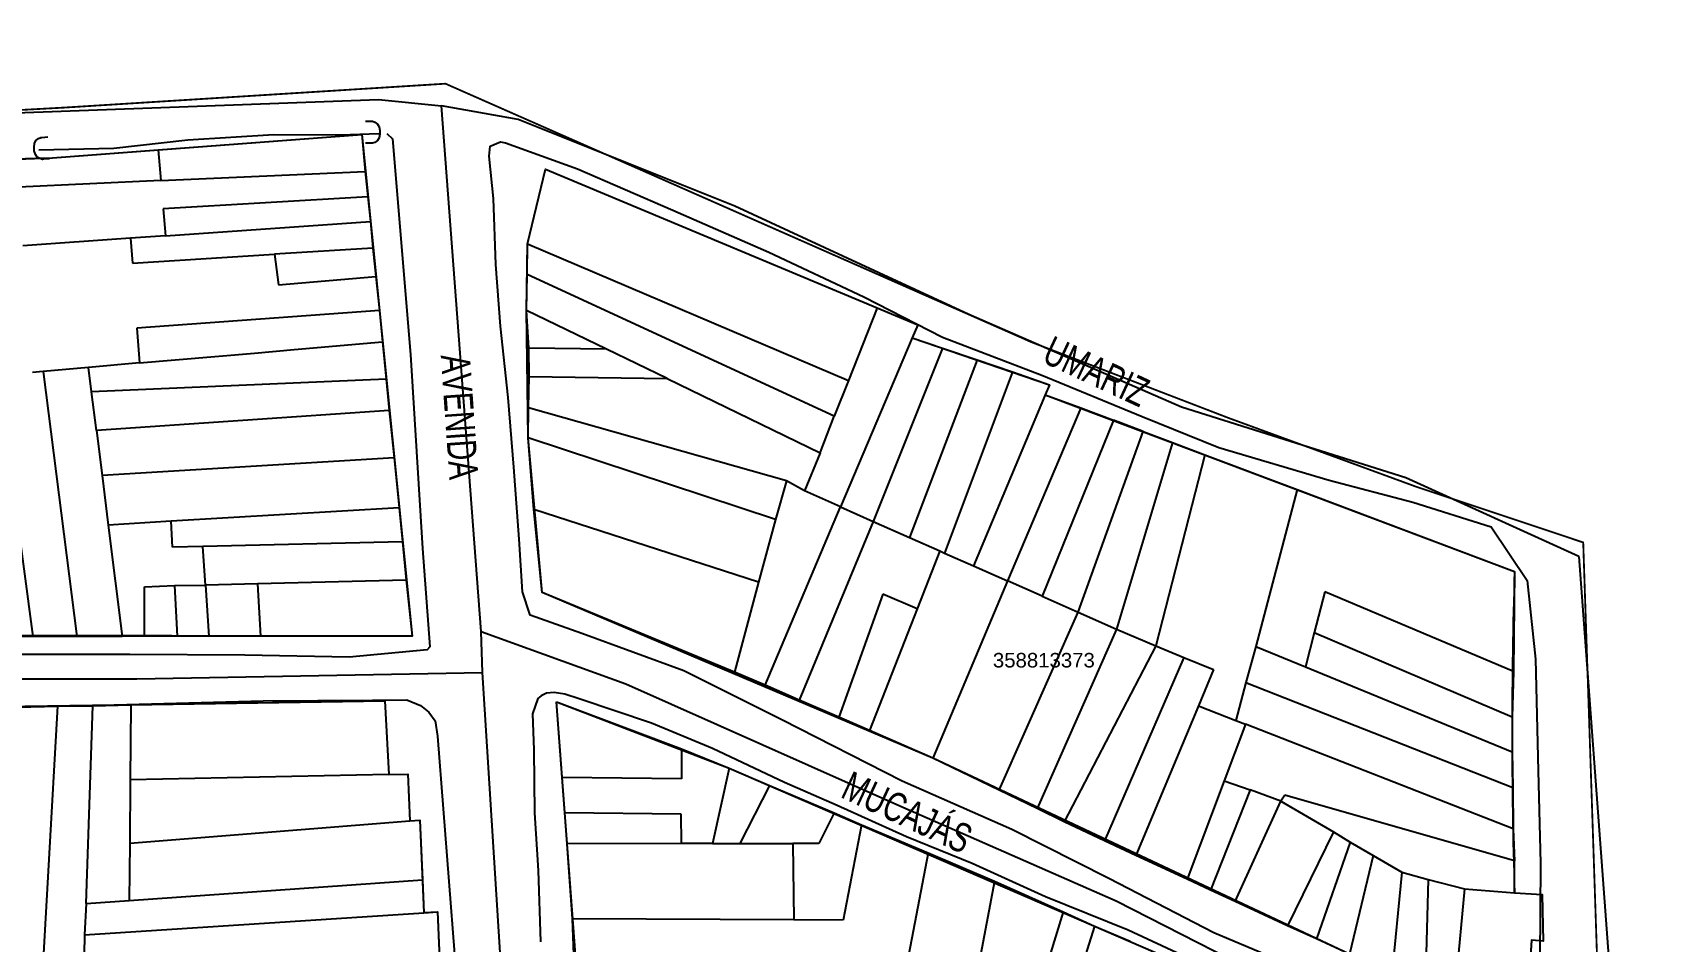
# Model space of a CAD drawing. Extents: x 201512 to 203323, y 4836571 to 4838029.
# Drawn here: x 202609.8 to 202834.1, y 4837770.6 to 4837895.2 of the extents above; entities that cross this region are included whole.
import ezdxf

# ---------------------------------------------------------------- set-up
doc = ezdxf.new("R2010")
doc.units = 0
doc.header["$LTSCALE"] = 1.5
doc.header["$MEASUREMENT"] = 0
for name, color, linetype in [('CD-MALHA-LOTES', 40, 'CONTINUOUS'), ('CD_TXT_QUADRA', 7, 'CONTINUOUS'), ('HD-VALAS-DRENOS', 170, 'CONTINUOUS'), ('LM-LIM-SETOR-FISCAL', 7, 'CONTINUOUS'), ('RU-QUADRAS', 6, 'CONTINUOUS'), ('SV-EIXO-RUA-N-PAV', 6, 'CONTINUOUS'), ('SV-EIXO-RUA-PAV', 20, 'CONTINUOUS'), ('SV-PONTE-BUEIRO', 249, 'CONTINUOUS'), ('SV-RUA-NAO-PAV-S-GUIA-C-GUIA', 7, 'CONTINUOUS'), ('SV-RUA-PAVIM-S-GUIA-C-GUIA', 7, 'CONTINUOUS'), ('SV-TXT-RUA-N-PAV-S-GUIA-C-GUIA', 7, 'CONTINUOUS'), ('SV-TXT-RUA-PAV-S-GUIA-C-GUIA', 7, 'CONTINUOUS')]:
    doc.layers.add(name, color=color, linetype=linetype)
doc.styles.add('ARIAL', font='arial.ttf')
doc.styles.add('MONOTXT', font='arial.ttf', dxfattribs={"height": 0.2})
doc.linetypes.add('Limite', pattern='A,20,-3,[130,ltypeshp.shx,S=6.35,R=0,X=0,Y=0],-3,20', length=46)

# ---------------------------------------------------------------- blocks, each defined once
blk = doc.blocks.new('COD119', base_point=(202265.52, 4838125.96))
at = {"layer": 'SV-PONTE-BUEIRO'}
blk.add_lwpolyline([(202264.01, 4838123.96), (202264.01, 4838124.793333), (202264.01, 4838124.918333), (202264.135833, 4838125.251667), (202264.3875, 4838125.626667), (202264.765, 4838125.835), (202265.268333, 4838125.96), (202265.771667, 4838125.96), (202266.275, 4838125.835), (202266.6525, 4838125.626667), (202266.904167, 4838125.251667), (202267.03, 4838124.918333), (202267.03, 4838124.793333), (202267.03, 4838123.96)], dxfattribs=at)

msp = doc.modelspace()

# ---------------------------------------------------------------- linework, layer by layer
at = {"layer": 'CD-MALHA-LOTES', "linetype": 'Continuous'}
for p, q in [((202626.97, 4837879.13), (202654.89, 4837881.21)), ((202654.89, 4837881.21), (202655.37, 4837876.16)), ((202612.46, 4837878.05), (202626.97, 4837879.13)), ((202626.97, 4837879.13), (202627.33, 4837874.91)), ((202607.56, 4837877.85), (202612.46, 4837878.05)), ((202677.64, 4837866.22), (202680.13, 4837876.46)), ((202680.13, 4837876.46), (202725.61, 4837857.45)), ((202627.33, 4837874.91), (202607.85, 4837874)), ((202627.33, 4837874.91), (202655.37, 4837876.16)), ((202655.37, 4837876.16), (202655.72, 4837872.69)), ((202655.72, 4837872.69), (202627.66, 4837871.01)), ((202655.72, 4837872.69), (202656.08, 4837869.31)), ((202627.66, 4837871.01), (202627.97, 4837867.34)), ((202627.97, 4837867.34), (202623.19, 4837867)), ((202627.97, 4837867.34), (202656.08, 4837869.31)), ((202656.08, 4837869.31), (202656.44, 4837865.65)), ((202623.19, 4837867), (202608.42, 4837865.96)), ((202623.19, 4837867), (202623.43, 4837863.57)), ((202656.44, 4837865.65), (202642.93, 4837864.8)), ((202656.44, 4837865.65), (202656.85, 4837861.74)), ((202677.6, 4837862.01), (202677.64, 4837866.22)), ((202677.64, 4837866.22), (202721.67, 4837847.47)), ((202623.43, 4837863.57), (202642.93, 4837864.8)), ((202642.93, 4837864.8), (202643.46, 4837860.59)), ((202643.46, 4837860.59), (202656.85, 4837861.74)), ((202656.85, 4837861.74), (202657.32, 4837857.1)), ((202677.51, 4837857.07), (202677.6, 4837862.01)), ((202719.72, 4837842.58), (202677.6, 4837862.01)), ((202657.32, 4837857.1), (202624.05, 4837854.67)), ((202657.32, 4837857.1), (202657.74, 4837852.78)), ((202688.47, 4837851.77), (202677.51, 4837857.07)), ((202677.83, 4837851.94), (202677.51, 4837857.07)), ((202725.61, 4837857.45), (202721.67, 4837847.47)), ((202725.61, 4837857.45), (202731.17, 4837855.11)), ((202624.05, 4837854.67), (202624.39, 4837849.89)), ((202731.17, 4837855.11), (202730.42, 4837853.34)), ((202640.18, 4837851.25), (202645.62, 4837851.72)), ((202645.62, 4837851.72), (202657.74, 4837852.78)), ((202657.74, 4837852.78), (202658.24, 4837847.66)), ((202677.88, 4837848.03), (202677.83, 4837851.94)), ((202688.47, 4837851.77), (202677.83, 4837851.94)), ((202696.79, 4837847.74), (202688.47, 4837851.77)), ((202730.42, 4837853.34), (202720.58, 4837830.15)), ((202734.59, 4837851.92), (202725.08, 4837828.15)), ((202730.42, 4837853.34), (202734.59, 4837851.92)), ((202734.59, 4837851.92), (202739.35, 4837850.3)), ((202624.39, 4837849.89), (202617.43, 4837849.25)), ((202624.39, 4837849.89), (202640.18, 4837851.25)), ((202739.35, 4837850.3), (202730.04, 4837825.95)), ((202739.35, 4837850.3), (202744.18, 4837848.67)), ((202609.84, 4837812.36), (202605, 4837848.12)), ((202611.19, 4837848.71), (202609.74, 4837848.57)), ((202617.43, 4837849.25), (202611.19, 4837848.71)), ((202611.19, 4837848.71), (202615.8, 4837812.39)), ((202617.84, 4837845.95), (202617.43, 4837849.25)), ((202658.24, 4837847.66), (202617.84, 4837845.95)), ((202658.24, 4837847.66), (202658.68, 4837843.38)), ((202677.78, 4837843.74), (202677.88, 4837848.03)), ((202677.88, 4837848.03), (202696.79, 4837847.74)), ((202696.79, 4837847.74), (202717.77, 4837837.55)), ((202721.67, 4837847.47), (202719.72, 4837842.58)), ((202744.18, 4837848.67), (202734.86, 4837823.82)), ((202744.18, 4837848.67), (202749.24, 4837846.88)), ((202618.5, 4837840.63), (202617.84, 4837845.95)), ((202748.68, 4837845.54), (202738.85, 4837822.06)), ((202749.24, 4837846.88), (202748.68, 4837845.54)), ((202748.68, 4837845.54), (202753.56, 4837843.73)), ((202658.68, 4837843.38), (202618.5, 4837840.63)), ((202658.68, 4837843.38), (202659.33, 4837836.88)), ((202677.73, 4837839.61), (202677.78, 4837843.74)), ((202713.16, 4837833.74), (202677.78, 4837843.74)), ((202753.56, 4837843.73), (202743.5, 4837819.99)), ((202753.56, 4837843.73), (202758.04, 4837842.03)), ((202618.5, 4837840.63), (202619.27, 4837834.45)), ((202717.77, 4837837.55), (202719.72, 4837842.58)), ((202758.04, 4837842.03), (202748.24, 4837817.89)), ((202753.19, 4837815.69), (202762.12, 4837840.5)), ((202762.12, 4837840.5), (202758.04, 4837842.03)), ((202762.12, 4837840.5), (202766.13, 4837838.99)), ((202711.68, 4837828.43), (202677.73, 4837839.61)), ((202678.5, 4837829.77), (202677.73, 4837839.61)), ((202766.13, 4837838.99), (202758.44, 4837813.36)), ((202766.13, 4837838.99), (202770.58, 4837837.31)), ((202659.33, 4837836.88), (202619.27, 4837834.45)), ((202659.33, 4837836.88), (202660.02, 4837830.01)), ((202717.77, 4837837.55), (202715.65, 4837832.33)), ((202770.58, 4837837.31), (202763.86, 4837811.1)), ((202770.58, 4837837.31), (202783.24, 4837832.54)), ((202619.27, 4837834.45), (202620.11, 4837827.65)), ((202713.16, 4837833.74), (202711.68, 4837828.43)), ((202715.65, 4837832.33), (202713.16, 4837833.74)), ((202720.58, 4837830.15), (202715.65, 4837832.33)), ((202783.24, 4837832.54), (202777.56, 4837811.02)), ((202783.24, 4837832.54), (202813.06, 4837821.3)), ((202660.02, 4837830.01), (202628.74, 4837828.19)), ((202660.02, 4837830.01), (202660.51, 4837825.37)), ((202679.63, 4837818.41), (202678.5, 4837829.77)), ((202709.34, 4837819.82), (202678.5, 4837829.77)), ((202710.26, 4837805.69), (202720.58, 4837830.15)), ((202720.58, 4837830.15), (202725.08, 4837828.15)), ((202628.74, 4837828.19), (202620.11, 4837827.65)), ((202620.11, 4837827.65), (202622.01, 4837812.38)), ((202628.93, 4837824.61), (202628.74, 4837828.19)), ((202711.68, 4837828.43), (202709.34, 4837819.82)), ((202725.08, 4837828.15), (202714.93, 4837803.65)), ((202725.08, 4837828.15), (202730.04, 4837825.95)), ((202633.08, 4837824.71), (202628.93, 4837824.61)), ((202660.51, 4837825.37), (202633.08, 4837824.71)), ((202633.45, 4837819.41), (202633.08, 4837824.71)), ((202660.51, 4837825.37), (202661, 4837820.12)), ((202730.04, 4837825.95), (202734.19, 4837824.14)), ((202734.19, 4837824.14), (202731.09, 4837816.16)), ((202734.19, 4837824.14), (202734.86, 4837823.82)), ((202734.86, 4837823.82), (202738.85, 4837822.06)), ((202738.85, 4837822.06), (202743.5, 4837819.99)), ((202813.06, 4837821.3), (202812.9, 4837807.55)), ((202625.1, 4837819.2), (202629.22, 4837819.35)), ((202625.1, 4837812.43), (202625.1, 4837819.2)), ((202629.22, 4837819.35), (202633.45, 4837819.41)), ((202629.22, 4837819.35), (202629.59, 4837812.41)), ((202640.62, 4837819.6), (202633.45, 4837819.41)), ((202633.45, 4837819.41), (202633.94, 4837812.43)), ((202661, 4837820.12), (202640.62, 4837819.6)), ((202640.62, 4837819.6), (202641, 4837812.43)), ((202661, 4837820.12), (202661.81, 4837812.43)), ((202706.02, 4837807.5), (202679.63, 4837818.41)), ((202709.34, 4837819.82), (202706.02, 4837807.5)), ((202726.41, 4837818.18), (202720.37, 4837801.29)), ((202731.09, 4837816.16), (202726.41, 4837818.18)), ((202743.5, 4837819.99), (202733.23, 4837795.7)), ((202748.24, 4837817.89), (202743.5, 4837819.99)), ((202787.03, 4837818.51), (202785.55, 4837812.88)), ((202812.9, 4837807.55), (202787.03, 4837818.51)), ((202731.09, 4837816.16), (202724.58, 4837799.46)), ((202748.24, 4837817.89), (202753.19, 4837815.69)), ((202742.36, 4837791.3), (202753.19, 4837815.69)), ((202753.19, 4837815.69), (202758.44, 4837813.36)), ((202609.84, 4837812.36), (202603.96, 4837812.36)), ((202615.8, 4837812.39), (202609.84, 4837812.36)), ((202622.01, 4837812.38), (202615.8, 4837812.39)), ((202625.1, 4837812.43), (202622.01, 4837812.38)), ((202629.59, 4837812.41), (202625.1, 4837812.43)), ((202633.94, 4837812.43), (202629.59, 4837812.41)), ((202641, 4837812.43), (202633.94, 4837812.43)), ((202661.81, 4837812.43), (202641, 4837812.43)), ((202758.44, 4837813.36), (202747.55, 4837788.77)), ((202758.44, 4837813.36), (202763.86, 4837811.1)), ((202785.55, 4837812.88), (202784.38, 4837808.22)), ((202812.73, 4837801.32), (202785.55, 4837812.88)), ((202763.86, 4837811.1), (202751.26, 4837786.97)), ((202767.7, 4837809.51), (202756.8, 4837784.34)), ((202763.86, 4837811.1), (202767.7, 4837809.51)), ((202767.7, 4837809.51), (202771.77, 4837807.83)), ((202777.56, 4837811.02), (202776.21, 4837806.05)), ((202777.56, 4837811.02), (202784.38, 4837808.22)), ((202710.26, 4837805.69), (202706.02, 4837807.5)), ((202771.77, 4837807.83), (202769.69, 4837802.86)), ((202784.38, 4837808.22), (202812.75, 4837796.57)), ((202812.9, 4837807.55), (202812.73, 4837801.32)), ((202714.93, 4837803.65), (202710.26, 4837805.69)), ((202776.21, 4837806.05), (202774.81, 4837800.86)), ((202776.21, 4837806.05), (202812.82, 4837791.65)), ((202607.69, 4837802.68), (202613.22, 4837802.81)), ((202611.13, 4837766.47), (202613.22, 4837802.81)), ((202613.22, 4837802.81), (202618.02, 4837802.86)), ((202617.08, 4837775.75), (202618.02, 4837802.86)), ((202618.02, 4837802.86), (202623.24, 4837802.99)), ((202623.24, 4837802.99), (202623.15, 4837792.71)), ((202623.24, 4837802.99), (202658.05, 4837803.53)), ((202658.05, 4837803.53), (202658.6, 4837793.44)), ((202681.61, 4837803.4), (202698.76, 4837796.96)), ((202682.38, 4837793.03), (202681.61, 4837803.4)), ((202720.37, 4837801.29), (202714.93, 4837803.65)), ((202769.69, 4837802.86), (202761.1, 4837782.32)), ((202769.69, 4837802.86), (202774.81, 4837800.86)), ((202724.58, 4837799.46), (202720.37, 4837801.29)), ((202776.13, 4837800.35), (202773.22, 4837792.57)), ((202774.81, 4837800.86), (202776.13, 4837800.35)), ((202812.86, 4837785.98), (202776.13, 4837800.35)), ((202812.73, 4837801.32), (202812.75, 4837796.57)), ((202733.23, 4837795.7), (202724.58, 4837799.46)), ((202698.76, 4837796.96), (202698.75, 4837792.86)), ((202698.76, 4837796.96), (202705.33, 4837794.32)), ((202742.36, 4837791.3), (202733.23, 4837795.7)), ((202812.75, 4837796.57), (202812.82, 4837791.65)), ((202658.6, 4837793.44), (202623.15, 4837792.71)), ((202658.6, 4837793.44), (202661.22, 4837793.5)), ((202661.22, 4837793.5), (202661.49, 4837787.07)), ((202705.33, 4837794.32), (202703.04, 4837783.98)), ((202705.33, 4837794.32), (202710.85, 4837791.92)), ((202623.15, 4837792.71), (202623.07, 4837784.04)), ((202698.75, 4837792.86), (202682.38, 4837793.03)), ((202682.75, 4837788.19), (202682.38, 4837793.03)), ((202710.85, 4837791.92), (202706.75, 4837783.98)), ((202710.85, 4837791.92), (202719.7, 4837788.17)), ((202747.55, 4837788.77), (202742.36, 4837791.3)), ((202773.22, 4837792.57), (202768.16, 4837779.07)), ((202776.79, 4837791.33), (202771.32, 4837777.58)), ((202773.22, 4837792.57), (202776.79, 4837791.33)), ((202781.01, 4837789.8), (202776.79, 4837791.33)), ((202812.82, 4837791.65), (202812.86, 4837785.98)), ((202774.72, 4837776.01), (202781.01, 4837789.8)), ((202781.54, 4837790.6), (202781.01, 4837789.8)), ((202781.01, 4837789.8), (202788.22, 4837785.56)), ((202813.06, 4837781.61), (202781.54, 4837790.6)), ((202623.07, 4837784.04), (202661.49, 4837787.07)), ((202661.49, 4837787.07), (202662.89, 4837787.18)), ((202662.89, 4837787.18), (202663.24, 4837778.98)), ((202698.74, 4837788.01), (202682.75, 4837788.19)), ((202683.07, 4837783.95), (202682.75, 4837788.19)), ((202698.78, 4837783.97), (202698.74, 4837788.01)), ((202719.7, 4837788.17), (202717.63, 4837784)), ((202719.7, 4837788.17), (202723.46, 4837786.54)), ((202751.26, 4837786.97), (202747.55, 4837788.77)), ((202756.8, 4837784.34), (202751.26, 4837786.97)), ((202723.46, 4837786.54), (202720.94, 4837773.45)), ((202723.46, 4837786.54), (202732.61, 4837782.7)), ((202761.1, 4837782.32), (202756.8, 4837784.34)), ((202788.22, 4837785.56), (202781.92, 4837772.7)), ((202788.22, 4837785.56), (202790.52, 4837784.18)), ((202812.86, 4837785.98), (202813.06, 4837781.61)), ((202623.07, 4837784.04), (202622.99, 4837776.16)), ((202698.78, 4837783.97), (202683.07, 4837783.95)), ((202683.81, 4837773.66), (202683.07, 4837783.95)), ((202703.04, 4837783.98), (202698.78, 4837783.97)), ((202703.04, 4837783.98), (202706.75, 4837783.98)), ((202706.75, 4837783.98), (202714.03, 4837784)), ((202714.03, 4837784), (202714.18, 4837773.49)), ((202717.63, 4837784), (202714.03, 4837784)), ((202732.61, 4837782.7), (202726.86, 4837752.65)), ((202732.61, 4837782.7), (202741.69, 4837778.81)), ((202768.16, 4837779.07), (202761.1, 4837782.32)), ((202790.52, 4837784.18), (202785.87, 4837770.88)), ((202793.65, 4837782.34), (202790.41, 4837768.8)), ((202790.52, 4837784.18), (202793.65, 4837782.34)), ((202793.65, 4837782.34), (202797.61, 4837780.05)), ((202797.61, 4837780.05), (202796.08, 4837764.64)), ((202797.61, 4837780.05), (202801.21, 4837779.04)), ((202813.06, 4837777.22), (202813.06, 4837781.61)), ((202622.99, 4837776.16), (202663.24, 4837778.98)), ((202663.24, 4837778.98), (202663.42, 4837774.49)), ((202741.69, 4837778.81), (202736.21, 4837749.85)), ((202741.69, 4837778.81), (202751.11, 4837774.6)), ((202771.32, 4837777.58), (202768.16, 4837779.07)), ((202774.72, 4837776.01), (202771.32, 4837777.58)), ((202801.21, 4837779.04), (202800.76, 4837762.96)), ((202801.21, 4837779.04), (202806.17, 4837777.77)), ((202806.17, 4837777.77), (202804.67, 4837761.57)), ((202806.17, 4837777.77), (202813.06, 4837777.22)), ((202617.08, 4837775.75), (202616.87, 4837771.46)), ((202617.08, 4837775.75), (202622.99, 4837776.16)), ((202781.92, 4837772.7), (202774.72, 4837776.01)), ((202813.06, 4837777.22), (202816.84, 4837776.97)), ((202816.84, 4837776.97), (202817, 4837770.57)), ((202616.87, 4837771.46), (202663.42, 4837774.49)), ((202663.42, 4837774.49), (202665.28, 4837774.61)), ((202665.28, 4837774.61), (202665.59, 4837768.16)), ((202714.18, 4837773.49), (202683.81, 4837773.66)), ((202683.99, 4837768.77), (202683.81, 4837773.66)), ((202720.94, 4837773.45), (202714.18, 4837773.49)), ((202751.11, 4837774.6), (202742.15, 4837745.38)), ((202751.11, 4837774.6), (202755.41, 4837772.65)), ((202616.87, 4837771.46), (202616.77, 4837766.01)), ((202755.41, 4837772.65), (202748.51, 4837750.72)), ((202755.41, 4837772.65), (202760.31, 4837770.56)), ((202785.87, 4837770.88), (202781.92, 4837772.7)), ((202790.41, 4837768.8), (202785.87, 4837770.88)), ((202815.36, 4837770.73), (202814.58, 4837758.03)), ((202817, 4837770.57), (202815.36, 4837770.73))]:
    msp.add_line(p, q, dxfattribs=at)
at = {"layer": 'HD-VALAS-DRENOS'}
msp.add_lwpolyline([(202610.603678, 4837879.144048), (202620.90177, 4837879.336741), (202631.055123, 4837880.480065), (202642.855756, 4837881.214303), (202652.002841, 4837881.163442), (202657.252541, 4837881.384206)], dxfattribs=at)
at = {"layer": 'LM-LIM-SETOR-FISCAL', "linetype": 'Limite', "ltscale": 0.1}
msp.add_lwpolyline([(202550.289315, 4837881.433814, 0.25, 0.25, 0), (202613.963185, 4837884.911901, 0.25, 0.25, 0), (202666.385225, 4837888.196574, 0.25, 0.25, 0), (202746.797754, 4837852.737618, 0.25, 0.25, 0), (202773.845552, 4837842.335122, 0.25, 0.25, 0), (202799.423635, 4837832.96488, 0.25, 0.25, 0), (202822.475643, 4837825.271272, 0.25, 0.25, 0), (202824.703725, 4837758.451361, 0.25, 0.25, 0), (202914.712831, 4837762.395804, 0.25, 0.25, 0), (202953.651753, 4837763.770119, 0.25, 0.25, 0), (202989.927669, 4837766.03103, 0.25, 0.25, 0), (203012.380238, 4837766.558915, 0.25, 0.25, 0), (203070.926626, 4837771.557904, 0.25, 0.25, 0), (203108.491234, 4837772.932219, 0.25, 0.25, 0), (203145.477836, 4837773.547137, 0.25, 0.25, 0), (203141.577976, 4837741.032793, 0.25, 0.25, 0), (203129.33501, 4837700.093528, 0.25, 0.25, 0), (203117.894057, 4837659.847619, 0.25, 0.25, 0), (203110.552706, 4837616.031266, 0.25, 0.25, 0), (203109.713904, 4837571.268995, 0.25, 0.25, 0)], format="xyseb", dxfattribs=at)
at = {"layer": 'RU-QUADRAS', "color": 6, "linetype": 'Continuous'}
for points in [[(202436, 4837859.05), (202451.02, 4837889.94), (202463.81, 4837885.72), (202485.63, 4837881.21), (202501.7, 4837879.08), (202544.89, 4837874.58), (202544.91, 4837875.19), (202553.32, 4837874.75, -0.0125192766), (202612.46, 4837878.05), (202654.89, 4837881.21), (202661.81, 4837812.43), (202562.83, 4837812.57, -0.0257177256), (202500.88, 4837820.37), (202502.06, 4837829.9, -0.058856121), (202469.23, 4837835.15, 0.0938146484), (202472.68, 4837844.91), (202468.78, 4837845.53)], [(202677.51, 4837857.07), (202677.64, 4837866.22), (202680.13, 4837876.46), (202731.17, 4837855.11), (202730.42, 4837853.34), (202749.24, 4837846.88), (202748.68, 4837845.54), (202813.06, 4837821.3, 0.0151047012), (202813.06, 4837777.22), (202816.84, 4837776.97), (202817, 4837770.57), (202815.36, 4837770.73), (202814.58, 4837758.03), (202789.9, 4837766.84), (202790.41, 4837768.8), (202733.23, 4837795.7), (202679.63, 4837818.41), (202677.73, 4837839.61)], [(202482.8, 4837787.98), (202494.11, 4837797.29), (202498.11, 4837798.71), (202500.7, 4837810.69), (202574.57, 4837800.91), (202574.7, 4837802.32), (202658.05, 4837803.53), (202658.6, 4837793.44), (202661.22, 4837793.5), (202661.49, 4837787.07), (202662.89, 4837787.18), (202663.42, 4837774.51), (202665.28, 4837774.62), (202666.69, 4837741.68), (202631.23, 4837738.92), (202631.33, 4837737.67, 0.0233528194), (202594.82, 4837734, 0.0348746093), (202569.08, 4837733.49), (202496.96, 4837726.56), (202497, 4837742.74, -0.0806792007), (202494.36, 4837762.89)], [(202681.61, 4837803.4), (202705.33, 4837794.32), (202768.88, 4837766.84), (202768.14, 4837765.03, 0.011836998), (202816.67, 4837746.76), (202817.41, 4837686.8), (202785.48, 4837694.52), (202725.16, 4837724.15), (202725.64, 4837726.68), (202685.93, 4837742.14), (202685.57, 4837750.78), (202703.17, 4837750.85), (202703.72, 4837763.56), (202702, 4837763.57), (202701.93, 4837757.1), (202700.22, 4837757.07), (202700.28, 4837752.33), (202685.45, 4837752.33)]]:
    msp.add_lwpolyline(points, format="xyb", close=True, dxfattribs=at)
at = {"layer": 'SV-EIXO-RUA-N-PAV'}
msp.add_line((202821.893091, 4837823.327477), (202826.667759, 4837758.681221), dxfattribs=at)
for points in [[(202447.619151, 4837895.189189), (202463.11175, 4837890.02745), (202487.017913, 4837885.071294), (202524.334851, 4837883.322062), (202562.048521, 4837882.210609), (202594.304109, 4837883.90514), (202607.423344, 4837884.196678), (202657.196437, 4837886.047239), (202665.842689, 4837885.153674)], [(202821.893091, 4837823.327477), (202798.134552, 4837834.126813), (202767.356445, 4837843.846215), (202738.198239, 4837856.535434), (202706.070215, 4837871.384521), (202676.372042, 4837883.26379), (202665.842689, 4837885.153674)]]:
    msp.add_lwpolyline(points, dxfattribs=at)
at = {"layer": 'SV-EIXO-RUA-PAV'}
for p, q in [((202671.291837, 4837813.052672), (202665.842689, 4837885.153674)), ((202671.473062, 4837807.434692), (202671.291837, 4837813.052672)), ((202674.043491, 4837766.853072), (202671.473062, 4837807.434692))]:
    msp.add_line(p, q, dxfattribs=at)
for points in [[(202497.942791, 4837815.901208), (202536.613873, 4837810.123247), (202574.206123, 4837806.561876), (202624.065317, 4837806.561876), (202671.473062, 4837807.434692)], [(202671.291837, 4837813.052672), (202691.135992, 4837805.894278), (202728.730056, 4837789.150729), (202758.408148, 4837776.092369), (202778.58925, 4837765.803963), (202797.978937, 4837757.494097), (202813.015837, 4837753.932726), (202826.469905, 4837753.141311)]]:
    msp.add_lwpolyline(points, dxfattribs=at)
at = {"layer": 'SV-RUA-NAO-PAV-S-GUIA-C-GUIA'}
msp.add_lwpolyline([(202672.509153, 4837879.606686), (202673.928132, 4837880.199866), (202674.607424, 4837880.063491), (202684.490103, 4837876.504742), (202697.572577, 4837870.844948), (202710.75269, 4837865.102644), (202723.760771, 4837858.945498), (202734.573853, 4837853.448356), (202748.186725, 4837848.237374), (202761.946767, 4837842.526156), (202772.466872, 4837838.279239), (202787.632814, 4837833.81002), (202799.109116, 4837830.807279), (202809.833729, 4837827.408559), (202814.790301, 4837820.041587), (202815.930546, 4837809.246389), (202816.296718, 4837793.95924), (202816.627118, 4837781.269778), (202816.505085, 4837768.082985), (202816.600201, 4837759.57657), (202814.595979, 4837757.052789)], dxfattribs=at)
at = {"layer": 'SV-RUA-PAVIM-S-GUIA-C-GUIA'}
for points in [[(202658.352191, 4837881.378091), (202659.097835, 4837880.624083), (202661.584795, 4837851.065661), (202663.238217, 4837824.461334), (202664.263767, 4837810.958102), (202663.861698, 4837810.56041), (202653.159069, 4837809.520122), (202638.864721, 4837809.799568), (202623.069754, 4837809.887394), (202606.024636, 4837809.882189), (202591.277413, 4837809.614253), (202584.380983, 4837809.902554), (202575.884239, 4837810.049781), (202564.240969, 4837810.664421), (202553.996978, 4837811.22129), (202541.907144, 4837812.438304), (202530.766459, 4837813.550058), (202518.832341, 4837815.816014), (202506.84522, 4837817.532365), (202499.755989, 4837819.1215), (202500.791897, 4837825.714532)], [(202814.595979, 4837757.052789), (202810.770717, 4837756.33129), (202804.157792, 4837758.002464), (202796.183001, 4837761.687584), (202785.164046, 4837766.086774), (202771.803466, 4837771.746105), (202757.403134, 4837779.158797), (202744.098527, 4837785.916806), (202729.044256, 4837792.533429), (202712.55077, 4837800.955299), (202699.095989, 4837807.664083), (202685.082835, 4837812.777099), (202678.001172, 4837815.308995), (202676.969336, 4837818.510932), (202676.508974, 4837825.706279), (202675.763552, 4837835.600426), (202674.966251, 4837845.145158), (202673.920481, 4837854.940855), (202673.317043, 4837863.3857), (202672.966715, 4837872.428746), (202672.39905, 4837878.275903), (202672.509153, 4837879.606686)], [(202496.142661, 4837798.295406), (202498.796447, 4837808.22883), (202499.312205, 4837811.125431), (202515.348037, 4837809.386568), (202544.568137, 4837805.474779), (202566.99644, 4837802.700554), (202574.144163, 4837802.66081), (202597.936857, 4837802.578505), (202617.533084, 4837802.91946), (202641.379604, 4837803.536727), (202656.375924, 4837803.653306), (202661.074701, 4837803.67717), (202662.969979, 4837802.916768), (202664.1004, 4837802.011763), (202664.957815, 4837800.806099), (202665.296177, 4837798.704602), (202667.631263, 4837768.797089), (202669.877908, 4837740.989683), (202668.970784, 4837739.644974), (202631.61594, 4837736.803239), (202575.404201, 4837731.716785), (202547.450753, 4837729.622629), (202509.191255, 4837725.886089), (202495.039176, 4837724.764999)], [(202771.327012, 4837766.853095), (202760.062862, 4837772.102659), (202748.694956, 4837776.653394), (202738.626465, 4837781.24779), (202729.652062, 4837784.887798), (202720.13157, 4837789.179828), (202712.903554, 4837792.361811), (202703.035204, 4837797.005191), (202694.659585, 4837800.492443), (202684.734171, 4837803.837341), (202682.779537, 4837804.4475), (202681.314565, 4837804.676953), (202680.255549, 4837804.588702), (202679.496588, 4837804.253347), (202679.037681, 4837803.847391), (202678.326931, 4837801.770368), (202678.499775, 4837796.824263), (202678.613814, 4837788.174845), (202679.10866, 4837780.25732), (202679.405223, 4837770.495064)]]:
    msp.add_lwpolyline(points, dxfattribs=at)

# ---------------------------------------------------------------- block references
at = {"layer": 'SV-PONTE-BUEIRO'}
for p, rotation in [((202657.403317, 4837881.53334, 4.649763), 270), ((202609.954434, 4837879.24764, 4.649763), 94)]:
    msp.add_blockref('COD119', p, dxfattribs=dict(at, rotation=rotation))

# ---------------------------------------------------------------- texts
at = {"layer": 'CD_TXT_QUADRA', "color": 7, "linetype": 'Continuous', "style": 'MONOTXT'}
msp.add_text('358813373', height=2, dxfattribs=at).set_placement((202741.49, 4837808.12))
at = {"layer": 'SV-TXT-RUA-N-PAV-S-GUIA-C-GUIA', "style": 'ARIAL', "width": 0.7}
msp.add_text('UMARIZ', height=4, rotation=335, dxfattribs=at).set_placement((202748.055535, 4837850.09104))
at = {"layer": 'SV-TXT-RUA-PAV-S-GUIA-C-GUIA', "style": 'ARIAL', "width": 0.7}
for s, rotation, p in [('AVENIDA', 274, (202665.735239, 4837850.930315)), ('MUCAJÁS', 335, (202720.419389, 4837790.38738))]:
    msp.add_text(s, height=4, rotation=rotation, dxfattribs=at).set_placement(p)

doc.saveas('drawing.dxf')
